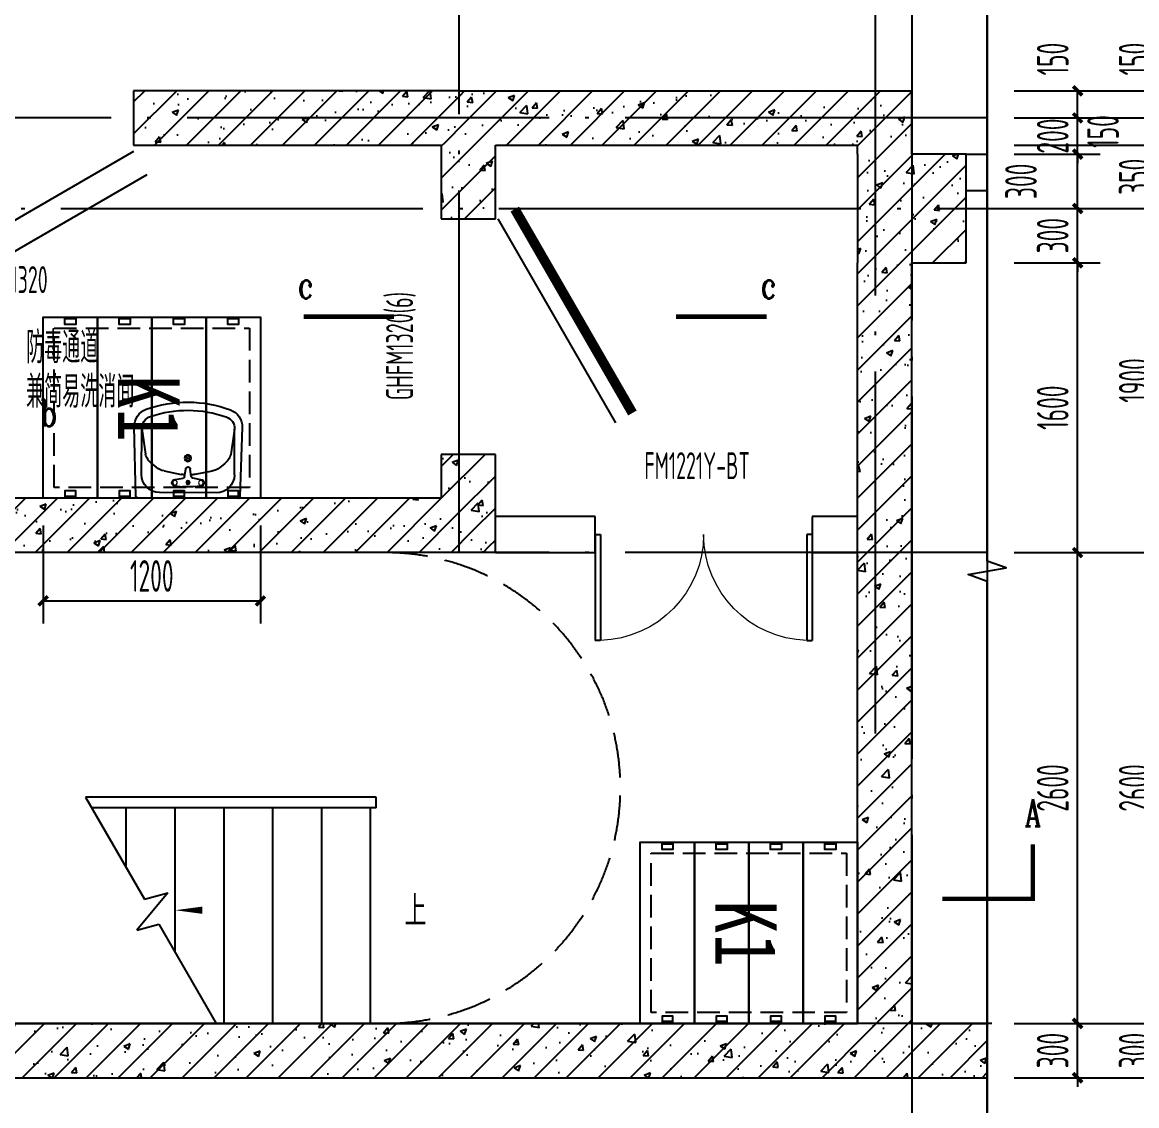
# Model space of a CAD drawing. Extents: x -473190 to 2138458, y -81875 to 2633646.
# Drawn here: x 1356273 to 1362430, y -31717 to -25734 of the extents above; entities that cross this region are included whole.
import ezdxf

# ---------------------------------------------------------------- set-up
doc = ezdxf.new("R2010")
doc.units = 0
doc.header["$LTSCALE"] = 1000
for name, pattern in [('__DASH', [0.35, 0.25, -0.1]), ('DASH', [0.35, 0.25, -0.1]), ('DOTE', [2.42, 2, -0.2, 0.02, -0.2])]:
    doc.linetypes.add(name, pattern=pattern)
for name, color, linetype in [('A$C3E7A1D62$0$RF-JSK', 9, 'Continuous'), ('A-COLUMN', 2, 'Continuous'), ('A-DIM_SYMB', 3, 'Continuous'), ('A-PUB_TEXT', 7, 'Continuous'), ('A-STAIR', 3, 'Continuous'), ('A-WALL', 2, 'Continuous'), ('AXIS', 3, 'Continuous'), ('DIM_SYMB', 3, 'Continuous'), ('DOOR_FIRE', 4, 'Continuous'), ('DOOR_FIRE_TEXT', 7, 'Continuous'), ('DOTE', 1, 'DOTE'), ('PUB_DIM', 3, 'Continuous'), ('PUB_HATCH', 8, 'Continuous'), ('PUB_TEXT', 7, 'Continuous'), ('RF-JSK', 9, 'Continuous'), ('RF-M', 4, 'Continuous'), ('RF-MBH', 11, 'Continuous'), ('RF-QT', 30, 'Continuous'), ('STAIR', 2, 'Continuous')]:
    doc.layers.add(name, color=color, linetype=linetype)
doc.layers.add('RF-WZ', color=110, linetype='Continuous', lineweight=0)
doc.styles.add('8B2_02', font='tssdeng.shx', dxfattribs={"width": 0.6, "bigfont": 'TSSDCHN.shx'})
doc.styles.add('_TCH_DIM', font='SIMPLEX', dxfattribs={"bigfont": 'GBCBIG'})
doc.styles.add('_TCH_DIM_T3', font='tssdeng.shx', dxfattribs={"width": 0.564706, "bigfont": '@@@tssdchn.shx'})
doc.styles.add('_TCH_LABEL', font='COMPLEX', dxfattribs={"bigfont": 'GBCBIG'})
doc.styles.add('_TCH_WINDOW', font='tssdeng.shx', dxfattribs={"width": 0.8, "height": 3.5, "bigfont": 'tssdchn.shx'})
doc.styles.add('TYDG_01', font='', dxfattribs={"width": 0.8})
doc.styles.get('TYDG_01').set_extended_font_data('SimSun')
doc.dimstyles.new('_TCH_ARCH&&50', dxfattribs={"dimtxt": 175, "dimasz": 50, "dimexe": 125, "dimexo": 150, "dimgap": 50, "dimtad": 1, "dimdec": 0, "dimzin": 0, "dimdsep": 46, "dimtxsty": '_TCH_DIM_T3', "dimblk": 'ARCHTICK', "dimcen": 0.09, "dimclrt": 7, "dimazin": 2, "dimtfac": 1, "dimtdec": 0, "dimtix": 1, "dimtmove": 2, "dimatfit": 3, "dimfxl": 0, "dimtolj": 1, "dimtzin": 0, "dimarcsym": 0})
pattern_1 = [(45, (-477544.96, -71625.69), (-88.388348, 88.388348), []), (50, (-477544.96, -71625.7), (358.63009, -31.376067), [37.5, -412.5]), (355, (-477544.96, -71625.7), (-69.37567, 376.09607), [30, -330]), (100.4514, (-477515.08, -71628.3), (289.25469, 344.71977), [31.870095, -350.571056]), (46.1842, (-477544.96, -71525.7), (533.62052, -82.75951), [56.25, -618.75]), (96.6356, (-477500.5, -71532.6), (467.33135, 487.05894), [47.80514, -525.8565]), (351.1842, (-477544.96, -71525.7), (467.33097, 487.0593), [45, -495]), (21, (-477494.96, -71550.7), (298.453526, -201.309445), [37.5, -412.5]), (326, (-477494.96, -71550.7), (121.657666, 362.57502), [30, -330]), (71.4514, (-477470.1, -71567.47), (420.111314, 161.26525), [31.870095, -350.571056]), (37.5, (-477544.96, -71625.69), (6.079928, 166.446927), [0, -326, 0, -335, 0, -331.25]), (7.5, (-477544.96, -71625.69), (131.534769, 197.205856), [0, -191, 0, -318.5, 0, -126.25]), (327.5, (-477656.46, -71625.69), (266.911218, -11.277436), [0, -125, 0, -390, 0, -517.5]), (317.5, (-477706.46, -71625.7), (291.593085, 50.05249), [0, -162.5, 0, -259, 0, -367.5])]

# ---------------------------------------------------------------- blocks, each defined once
blk = doc.blocks.new('RFJSK1')
at = {"layer": 'RF-JSK'}
for p, q in [((220418.2, 104410.6), (220418.2, 104350.6)), ((221398.2, 104410.6), (221398.2, 104350.6)), ((220418.2, 104110.6), (220418.2, 104050.6)), ((221398.2, 104110.6), (221398.2, 104050.6)), ((220418.2, 103810.6), (220418.2, 103750.6)), ((221398.2, 103810.6), (221398.2, 103750.6)), ((220418.2, 103510.6), (220418.2, 103450.6)), ((221398.2, 103510.6), (221398.2, 103450.6))]:
    blk.add_line(p, q, dxfattribs=at)
for points in [[(220408.2, 104530.6), (221408.2, 104530.6), (221408.2, 103330.6), (220408.2, 103330.6), (220408.2, 104530.6)], [(220408.2, 104410.6), (220408.2, 104530.6), (221408.2, 104530.6), (221408.2, 104410.6)], [(220408.2, 104410.6), (220448.2, 104410.6), (220448.2, 104350.6), (220408.2, 104350.6)], [(221408.2, 104410.6), (221368.2, 104410.6), (221368.2, 104350.6), (221408.2, 104350.6)], [(221408.2, 104350.6), (221408.2, 104230.6), (220408.2, 104230.6), (220408.2, 104350.6)], [(220408.2, 104110.6), (220408.2, 104230.6), (221408.2, 104230.6), (221408.2, 104110.6)], [(220408.2, 104110.6), (220448.2, 104110.6), (220448.2, 104050.6), (220408.2, 104050.6)], [(221408.2, 104110.6), (221368.2, 104110.6), (221368.2, 104050.6), (221408.2, 104050.6)], [(221408.2, 104050.6), (221408.2, 103930.6), (220408.2, 103930.6), (220408.2, 104050.6)], [(220408.2, 103810.6), (220408.2, 103930.6), (221408.2, 103930.6), (221408.2, 103810.6)], [(220408.2, 103810.6), (220448.2, 103810.6), (220448.2, 103750.6), (220408.2, 103750.6)], [(221408.2, 103810.6), (221368.2, 103810.6), (221368.2, 103750.6), (221408.2, 103750.6)], [(221408.2, 103750.6), (221408.2, 103630.6), (220408.2, 103630.6), (220408.2, 103750.6)], [(220408.2, 103510.6), (220408.2, 103630.6), (221408.2, 103630.6), (221408.2, 103510.6)], [(220408.2, 103510.6), (220448.2, 103510.6), (220448.2, 103450.6), (220408.2, 103450.6)], [(221408.2, 103510.6), (221368.2, 103510.6), (221368.2, 103450.6), (221408.2, 103450.6)], [(221408.2, 103450.6), (221408.2, 103330.6), (220408.2, 103330.6), (220408.2, 103450.6)]]:
    blk.add_lwpolyline(points, dxfattribs=at)
at = {"layer": 'RF-JSK', "linetype": '__DASH', "ltscale": 0.5}
blk.add_lwpolyline([(220468.2, 104470.6), (221348.2, 104470.6), (221348.2, 103390.6), (220468.2, 103390.6)], close=True, dxfattribs=at)
at = {"layer": 'RF-JSK', "color": 110, "style": 'TYDG_01', "width": 0.8}
blk.add_text('K1', height=339.87, dxfattribs=at).set_placement((220726.9, 103744.4))
blk = doc.blocks.new('_ArchTick')
at = {"color": 0, "linetype": 'ByBlock', "const_width": 0.4}
blk.add_lwpolyline([(-0.5, -0.5), (0.5, 0.5)], dxfattribs=at)
blk = doc.blocks.new('*D2010')
at = {"layer": 'Defpoints', "color": 0, "transparency": 16777216}
for p in [(1356387.9, -28362.1), (1357587.9, -28362.1), (1357587.9, -28928.9)]:
    blk.add_point(p, dxfattribs=at)
at = {"layer": 'PUB_DIM', "color": 0, "lineweight": -2, "transparency": 16777216}
for p, q in [((1356387.9, -28512.1), (1356387.9, -29053.9)), ((1357587.9, -28512.1), (1357587.9, -29053.9)), ((1356387.9, -28928.9), (1357587.9, -28928.9))]:
    blk.add_line(p, q, dxfattribs=at)
at = {"layer": 'PUB_DIM', "color": 0, "lineweight": -2, "transparency": 16777216, "xscale": 50, "yscale": 50, "zscale": 50, "rotation": 180}
blk.add_blockref('_ArchTick', (1356387.9, -28928.9), dxfattribs=at)
at = {"layer": 'PUB_DIM', "color": 0, "lineweight": -2, "transparency": 16777216, "xscale": 50, "yscale": 50, "zscale": 50}
blk.add_blockref('_ArchTick', (1357587.9, -28928.9), dxfattribs=at)
at = {"layer": 'PUB_DIM', "color": 7, "transparency": 16777216, "insert": (1356987.9, -28791.4), "char_height": 175, "attachment_point": 5, "style": '_TCH_DIM_T3'}
blk.add_mtext('\\A1;1200', dxfattribs=at)
blk = doc.blocks.new('*D2721')
at = {"layer": 'Defpoints', "color": 0, "transparency": 16777216}
for p in [(1361603.1, -31262.1), (1362103.1, -31262.1), (1361603.1, -31562.1)]:
    blk.add_point(p, dxfattribs=at)
at = {"layer": 'PUB_DIM', "color": 0, "lineweight": -2, "transparency": 16777216}
for p, q in [((1362103.1, -31262.1), (1362103.1, -31212.1)), ((1361753.1, -31262.1), (1362228.1, -31262.1)), ((1362103.1, -31562.1), (1362103.1, -31262.1)), ((1361753.1, -31562.1), (1362228.1, -31562.1)), ((1362103.1, -31562.1), (1362103.1, -31612.1))]:
    blk.add_line(p, q, dxfattribs=at)
at = {"layer": 'PUB_DIM', "color": 0, "lineweight": -2, "transparency": 16777216, "xscale": 50, "yscale": 50, "zscale": 50}
for p, rotation in [((1362103.1, -31262.1), 270), ((1362103.1, -31562.1), 90)]:
    blk.add_blockref('_ArchTick', p, dxfattribs=dict(at, rotation=rotation))
at = {"layer": 'PUB_DIM', "color": 7, "transparency": 16777216, "insert": (1361965.6, -31412.1), "char_height": 175, "attachment_point": 5, "rotation": 90, "style": '_TCH_DIM_T3'}
blk.add_mtext('\\A1;300', dxfattribs=at)
blk = doc.blocks.new('*D2722')
at = {"layer": 'Defpoints', "color": 0, "transparency": 16777216}
for p in [(1361603.1, -28662.1), (1362103.1, -28662.1), (1361603.1, -31262.1)]:
    blk.add_point(p, dxfattribs=at)
at = {"layer": 'PUB_DIM', "color": 0, "lineweight": -2, "transparency": 16777216}
for p, q in [((1361753.1, -28662.1), (1362228.1, -28662.1)), ((1362103.1, -31262.1), (1362103.1, -28662.1)), ((1361753.1, -31262.1), (1362228.1, -31262.1))]:
    blk.add_line(p, q, dxfattribs=at)
at = {"layer": 'PUB_DIM', "color": 0, "lineweight": -2, "transparency": 16777216, "xscale": 50, "yscale": 50, "zscale": 50}
for p, rotation in [((1362103.1, -28662.1), 90), ((1362103.1, -31262.1), 270)]:
    blk.add_blockref('_ArchTick', p, dxfattribs=dict(at, rotation=rotation))
at = {"layer": 'PUB_DIM', "color": 7, "transparency": 16777216, "insert": (1361965.6, -29962.1), "char_height": 175, "attachment_point": 5, "rotation": 90, "style": '_TCH_DIM_T3'}
blk.add_mtext('\\A1;2600', dxfattribs=at)
blk = doc.blocks.new('*D2723')
at = {"layer": 'Defpoints', "color": 0, "transparency": 16777216}
for p in [(1361603.1, -27062.1), (1362103.1, -27062.1), (1361603.1, -28662.1)]:
    blk.add_point(p, dxfattribs=at)
at = {"layer": 'PUB_DIM', "color": 0, "lineweight": -2, "transparency": 16777216}
for p, q in [((1361753.1, -27062.1), (1362228.1, -27062.1)), ((1362103.1, -28662.1), (1362103.1, -27062.1)), ((1361753.1, -28662.1), (1362228.1, -28662.1))]:
    blk.add_line(p, q, dxfattribs=at)
at = {"layer": 'PUB_DIM', "color": 0, "lineweight": -2, "transparency": 16777216, "xscale": 50, "yscale": 50, "zscale": 50}
for p, rotation in [((1362103.1, -27062.1), 90), ((1362103.1, -28662.1), 270)]:
    blk.add_blockref('_ArchTick', p, dxfattribs=dict(at, rotation=rotation))
at = {"layer": 'PUB_DIM', "color": 7, "transparency": 16777216, "insert": (1361965.6, -27862.1), "char_height": 175, "attachment_point": 5, "rotation": 90, "style": '_TCH_DIM_T3'}
blk.add_mtext('\\A1;1600', dxfattribs=at)
blk = doc.blocks.new('*D2724')
at = {"layer": 'Defpoints', "color": 0, "transparency": 16777216}
for p in [(1361603.1, -26762.1), (1362103.1, -26762.1), (1361603.1, -27062.1)]:
    blk.add_point(p, dxfattribs=at)
at = {"layer": 'PUB_DIM', "color": 0, "lineweight": -2, "transparency": 16777216}
for p, q in [((1362103.1, -26762.1), (1362103.1, -26712.1)), ((1361753.1, -26762.1), (1362228.1, -26762.1)), ((1362103.1, -27062.1), (1362103.1, -26762.1)), ((1361753.1, -27062.1), (1362228.1, -27062.1)), ((1362103.1, -27062.1), (1362103.1, -27112.1))]:
    blk.add_line(p, q, dxfattribs=at)
at = {"layer": 'PUB_DIM', "color": 0, "lineweight": -2, "transparency": 16777216, "xscale": 50, "yscale": 50, "zscale": 50}
for p, rotation in [((1362103.1, -26762.1), 270), ((1362103.1, -27062.1), 90)]:
    blk.add_blockref('_ArchTick', p, dxfattribs=dict(at, rotation=rotation))
at = {"layer": 'PUB_DIM', "color": 7, "transparency": 16777216, "insert": (1361965.6, -26912.1), "char_height": 175, "attachment_point": 5, "rotation": 90, "style": '_TCH_DIM_T3'}
blk.add_mtext('\\A1;300', dxfattribs=at)
blk = doc.blocks.new('*D2725')
at = {"layer": 'Defpoints', "color": 0, "transparency": 16777216}
for p in [(1361603.1, -26462.1), (1362103.1, -26462.1), (1361603.1, -26762.1)]:
    blk.add_point(p, dxfattribs=at)
at = {"layer": 'PUB_DIM', "color": 0, "lineweight": -2, "transparency": 16777216}
for p, q in [((1361753.1, -26462.1), (1362228.1, -26462.1)), ((1362103.1, -26762.1), (1362103.1, -26462.1)), ((1361753.1, -26762.1), (1362228.1, -26762.1))]:
    blk.add_line(p, q, dxfattribs=at)
at = {"layer": 'PUB_DIM', "color": 0, "lineweight": -2, "transparency": 16777216, "xscale": 50, "yscale": 50, "zscale": 50}
for p, rotation in [((1362103.1, -26462.1), 90), ((1362103.1, -26762.1), 270)]:
    blk.add_blockref('_ArchTick', p, dxfattribs=dict(at, rotation=rotation))
at = {"layer": 'PUB_DIM', "color": 7, "transparency": 16777216, "insert": (1361790.6, -26612.1), "char_height": 175, "attachment_point": 5, "rotation": 90, "style": '_TCH_DIM_T3'}
blk.add_mtext('\\A1;300', dxfattribs=at)
blk = doc.blocks.new('*D2726')
at = {"layer": 'Defpoints', "color": 0, "transparency": 16777216}
for p in [(1361603.1, -26262.1), (1362103.1, -26262.1), (1361603.1, -26462.1)]:
    blk.add_point(p, dxfattribs=at)
at = {"layer": 'PUB_DIM', "color": 0, "lineweight": -2, "transparency": 16777216}
for p, q in [((1362103.1, -26262.1), (1362103.1, -26212.1)), ((1361753.1, -26262.1), (1362228.1, -26262.1)), ((1362103.1, -26462.1), (1362103.1, -26262.1)), ((1361753.1, -26462.1), (1362228.1, -26462.1)), ((1362103.1, -26462.1), (1362103.1, -26512.1))]:
    blk.add_line(p, q, dxfattribs=at)
at = {"layer": 'PUB_DIM', "color": 0, "lineweight": -2, "transparency": 16777216, "xscale": 50, "yscale": 50, "zscale": 50}
for p, rotation in [((1362103.1, -26262.1), 270), ((1362103.1, -26462.1), 90)]:
    blk.add_blockref('_ArchTick', p, dxfattribs=dict(at, rotation=rotation))
at = {"layer": 'PUB_DIM', "color": 7, "transparency": 16777216, "insert": (1361965.6, -26362.1), "char_height": 175, "attachment_point": 5, "rotation": 90, "style": '_TCH_DIM_T3'}
blk.add_mtext('\\A1;200', dxfattribs=at)
blk = doc.blocks.new('*D2727')
at = {"layer": 'Defpoints', "color": 0, "transparency": 16777216}
for p in [(1361603.1, -26112.1), (1362103.1, -26112.1), (1361603.1, -26262.1)]:
    blk.add_point(p, dxfattribs=at)
at = {"layer": 'PUB_DIM', "color": 0, "lineweight": -2, "transparency": 16777216}
for p, q in [((1361753.1, -26112.1), (1362228.1, -26112.1)), ((1362103.1, -26262.1), (1362103.1, -26112.1)), ((1361753.1, -26262.1), (1362228.1, -26262.1))]:
    blk.add_line(p, q, dxfattribs=at)
at = {"layer": 'PUB_DIM', "color": 0, "lineweight": -2, "transparency": 16777216, "xscale": 50, "yscale": 50, "zscale": 50}
for p, rotation in [((1362103.1, -26112.1), 90), ((1362103.1, -26262.1), 270)]:
    blk.add_blockref('_ArchTick', p, dxfattribs=dict(at, rotation=rotation))
at = {"layer": 'PUB_DIM', "color": 7, "transparency": 16777216, "insert": (1361965.6, -25937.1), "char_height": 175, "attachment_point": 5, "rotation": 90, "style": '_TCH_DIM_T3'}
blk.add_mtext('\\A1;150', dxfattribs=at)
blk = doc.blocks.new('*D2728')
at = {"layer": 'Defpoints', "color": 0, "transparency": 16777216}
for p in [(1361603.1, -31262.1), (1362556, -31262.1), (1361603.1, -31562.1)]:
    blk.add_point(p, dxfattribs=at)
at = {"layer": 'PUB_DIM', "color": 0, "lineweight": -2, "transparency": 16777216}
for p, q in [((1362556, -31262.1), (1362556, -31212.1)), ((1361753.1, -31262.1), (1362681, -31262.1)), ((1362556, -31562.1), (1362556, -31262.1)), ((1361753.1, -31562.1), (1362681, -31562.1)), ((1362556, -31562.1), (1362556, -31612.1))]:
    blk.add_line(p, q, dxfattribs=at)
at = {"layer": 'PUB_DIM', "color": 0, "lineweight": -2, "transparency": 16777216, "xscale": 50, "yscale": 50, "zscale": 50}
for p, rotation in [((1362556, -31262.1), 270), ((1362556, -31562.1), 90)]:
    blk.add_blockref('_ArchTick', p, dxfattribs=dict(at, rotation=rotation))
at = {"layer": 'PUB_DIM', "color": 7, "transparency": 16777216, "insert": (1362418.5, -31412.1), "char_height": 175, "attachment_point": 5, "rotation": 90, "style": '_TCH_DIM_T3'}
blk.add_mtext('\\A1;300', dxfattribs=at)
blk = doc.blocks.new('*D2729')
at = {"layer": 'Defpoints', "color": 0, "transparency": 16777216}
for p in [(1361603.1, -28662.1), (1362556, -28662.1), (1361603.1, -31262.1)]:
    blk.add_point(p, dxfattribs=at)
at = {"layer": 'PUB_DIM', "color": 0, "lineweight": -2, "transparency": 16777216}
for p, q in [((1361753.1, -28662.1), (1362681, -28662.1)), ((1362556, -31262.1), (1362556, -28662.1)), ((1361753.1, -31262.1), (1362681, -31262.1))]:
    blk.add_line(p, q, dxfattribs=at)
at = {"layer": 'PUB_DIM', "color": 0, "lineweight": -2, "transparency": 16777216, "xscale": 50, "yscale": 50, "zscale": 50}
for p, rotation in [((1362556, -28662.1), 90), ((1362556, -31262.1), 270)]:
    blk.add_blockref('_ArchTick', p, dxfattribs=dict(at, rotation=rotation))
at = {"layer": 'PUB_DIM', "color": 7, "transparency": 16777216, "insert": (1362418.5, -29962.1), "char_height": 175, "attachment_point": 5, "rotation": 90, "style": '_TCH_DIM_T3'}
blk.add_mtext('\\A1;2600', dxfattribs=at)
blk = doc.blocks.new('*D2730')
at = {"layer": 'Defpoints', "color": 0, "transparency": 16777216}
for p in [(1361603.1, -26762.1), (1362556, -26762.1), (1361603.1, -28662.1)]:
    blk.add_point(p, dxfattribs=at)
at = {"layer": 'PUB_DIM', "color": 0, "lineweight": -2, "transparency": 16777216}
for p, q in [((1361753.1, -26762.1), (1362681, -26762.1)), ((1362556, -28662.1), (1362556, -26762.1)), ((1361753.1, -28662.1), (1362681, -28662.1))]:
    blk.add_line(p, q, dxfattribs=at)
at = {"layer": 'PUB_DIM', "color": 0, "lineweight": -2, "transparency": 16777216, "xscale": 50, "yscale": 50, "zscale": 50}
for p, rotation in [((1362556, -26762.1), 90), ((1362556, -28662.1), 270)]:
    blk.add_blockref('_ArchTick', p, dxfattribs=dict(at, rotation=rotation))
at = {"layer": 'PUB_DIM', "color": 7, "transparency": 16777216, "insert": (1362418.5, -27712.1), "char_height": 175, "attachment_point": 5, "rotation": 90, "style": '_TCH_DIM_T3'}
blk.add_mtext('\\A1;1900', dxfattribs=at)
blk = doc.blocks.new('*D2731')
at = {"layer": 'Defpoints', "color": 0, "transparency": 16777216}
for p in [(1361603.1, -26412.1), (1362556, -26412.1), (1361603.1, -26762.1)]:
    blk.add_point(p, dxfattribs=at)
at = {"layer": 'PUB_DIM', "color": 0, "lineweight": -2, "transparency": 16777216}
for p, q in [((1361753.1, -26412.1), (1362681, -26412.1)), ((1362556, -26762.1), (1362556, -26412.1)), ((1361753.1, -26762.1), (1362681, -26762.1))]:
    blk.add_line(p, q, dxfattribs=at)
at = {"layer": 'PUB_DIM', "color": 0, "lineweight": -2, "transparency": 16777216, "xscale": 50, "yscale": 50, "zscale": 50}
for p, rotation in [((1362556, -26412.1), 90), ((1362556, -26762.1), 270)]:
    blk.add_blockref('_ArchTick', p, dxfattribs=dict(at, rotation=rotation))
at = {"layer": 'PUB_DIM', "color": 7, "transparency": 16777216, "insert": (1362418.5, -26587.1), "char_height": 175, "attachment_point": 5, "rotation": 90, "style": '_TCH_DIM_T3'}
blk.add_mtext('\\A1;350', dxfattribs=at)
blk = doc.blocks.new('*D2732')
at = {"layer": 'Defpoints', "color": 0, "transparency": 16777216}
for p in [(1361603.1, -26262.1), (1362556, -26262.1), (1361603.1, -26412.1)]:
    blk.add_point(p, dxfattribs=at)
at = {"layer": 'PUB_DIM', "color": 0, "lineweight": -2, "transparency": 16777216}
for p, q in [((1361753.1, -26262.1), (1362681, -26262.1)), ((1362556, -26412.1), (1362556, -26262.1)), ((1361753.1, -26412.1), (1362681, -26412.1))]:
    blk.add_line(p, q, dxfattribs=at)
at = {"layer": 'PUB_DIM', "color": 0, "lineweight": -2, "transparency": 16777216, "xscale": 50, "yscale": 50, "zscale": 50}
for p, rotation in [((1362556, -26262.1), 90), ((1362556, -26412.1), 270)]:
    blk.add_blockref('_ArchTick', p, dxfattribs=dict(at, rotation=rotation))
at = {"layer": 'PUB_DIM', "color": 7, "transparency": 16777216, "insert": (1362243.5, -26337.1), "char_height": 175, "attachment_point": 5, "rotation": 90, "style": '_TCH_DIM_T3'}
blk.add_mtext('\\A1;150', dxfattribs=at)
blk = doc.blocks.new('*D2733')
at = {"layer": 'Defpoints', "color": 0, "transparency": 16777216}
for p in [(1361603.1, -26112.1), (1362556, -26112.1), (1361603.1, -26262.1)]:
    blk.add_point(p, dxfattribs=at)
at = {"layer": 'PUB_DIM', "color": 0, "lineweight": -2, "transparency": 16777216}
for p, q in [((1361753.1, -26112.1), (1362681, -26112.1)), ((1362556, -26262.1), (1362556, -26112.1)), ((1361753.1, -26262.1), (1362681, -26262.1))]:
    blk.add_line(p, q, dxfattribs=at)
at = {"layer": 'PUB_DIM', "color": 0, "lineweight": -2, "transparency": 16777216, "xscale": 50, "yscale": 50, "zscale": 50}
for p, rotation in [((1362556, -26112.1), 90), ((1362556, -26262.1), 270)]:
    blk.add_blockref('_ArchTick', p, dxfattribs=dict(at, rotation=rotation))
at = {"layer": 'PUB_DIM', "color": 7, "transparency": 16777216, "insert": (1362418.5, -25937.1), "char_height": 175, "attachment_point": 5, "rotation": 90, "style": '_TCH_DIM_T3'}
blk.add_mtext('\\A1;150', dxfattribs=at)
blk = doc.blocks.new('$DorLib2D$00000002')
for p, q in [((-0.5, 0), (-0.5, 0.4875)), ((-0.475, 0.4875), (-0.5, 0.4875)), ((-0.475, 0), (-0.475, 0.4875)), ((0.475, 0), (0.475, 0.4875)), ((0.475, 0.4875), (0.5, 0.4875)), ((0.5, 0), (0.5, 0.4875)), ((-0.5, 0), (-0.475, 0)), ((0.5, 0), (0.475, 0))]:
    blk.add_line(p, q)
at = {"lineweight": 13}
for centre, start, end in [((-0.4875, 0), 0, 88.5307), ((0.4875, 0), 91.4693, 180)]:
    blk.add_arc(centre, 0.4875, start, end, dxfattribs=at)
blk = doc.blocks.new('$DorLib2D$00000180')
at = {"color": 0}
for p, q in [((-0.5571, 0.2418), (0.3089, 0.7418)), ((-0.5, 0.1429), (0.366, 0.6429))]:
    blk.add_line(p, q, dxfattribs=at)
blk = doc.blocks.new('$DorLib2D$00000192')
at = {"color": 0}
blk.add_line((-0.5, 0.125), (0.366, 0.625), dxfattribs=at)
at = {"color": 0, "const_width": 0.0417}
blk.add_lwpolyline([(-0.5417, 0.1972), (0.3244, 0.6972)], dxfattribs=at)
blk = doc.blocks.new('A$C3E7A1D62$0$$lvtry$00000183')
at = {"color": 0}
for p, q in [((156.6, -30), (-156.6, -30)), ((-71.3, -67.2), (-29.7, -63.1)), ((-71.3, -102.3), (-26.6, -110.4)), ((-18.5, -118.8), (-12.5, -159.8)), ((18.5, -118.8), (12.5, -159.8)), ((71.3, -102.3), (26.6, -110.4)), ((71.3, -67.2), (29.7, -63.1)), ((-256.6, -130), (-256.6, -383.6)), ((-201.7, -190.5), (-176.3, -170)), ((-132.6, -149.6), (-38.3, -131.2)), ((132.6, -149.6), (38.3, -131.2)), ((201.7, -190.5), (176.3, -170)), ((256.6, -130), (256.6, -383.2)), ((-256.6, -382.5), (-235.4, -242.3)), ((256.6, -382.5), (235.4, -242.3))]:
    blk.add_line(p, q, dxfattribs=at)
blk.add_lwpolyline([(277.5, 0), (-277.5, 0, 0.406045), (-287.4, -9.7), (-298.2, -392.6, 0.323666), (-232.2, -489.5, 0.175654), (232.4, -488.9, 0.323062), (298.1, -392.2), (287.4, -9.7, 0.406045)], format="xyb", close=True, dxfattribs=at)
at = {"color": 0, "lineweight": 13}
for centre, radius in [((-71.3, -84.7), 12.6), ((71.3, -84.7), 12.6), ((-1.2, -220.6), 11.6)]:
    blk.add_circle(centre, radius, dxfattribs=at)
at = {"color": 0}
for centre, radius in [((0, -86.2), 9.88), ((-1.2, -220.6), 17.6)]:
    blk.add_circle(centre, radius, dxfattribs=at)
for centre, radius, start, end in [((-156.6, -130), 100, 90, 180), ((156.6, -130), 100, 0, 90), ((-71.3, -84.7), 17.6, 90, 270), ((0, -361.6), 300, 84.32287, 95.67713), ((-28.3, -120.2), 10, 8.24716, 79.78585), ((28.3, -120.2), 10, 100.21415, 171.75284), ((71.3, -84.7), 17.6, 270, 90), ((-113.4, -247.7), 100, 101.03368, 128.93701), ((0, -327.5), 200, 94.89895, 101.03368), ((0, -159.8), 12.5, 180, 0), ((0, -327.5), 200, 78.96632, 85.10102), ((113.4, -247.7), 100, 51.06299, 78.96632), ((-138.9, -268.3), 100, 128.93701, 164.8987), ((138.9, -268.3), 100, 15.1013, 51.06299), ((-186.6, -383.6), 70, 180, 250.83569), ((186.6, -383.2), 70, 289.29376, 0), ((-0.6, 151.6), 636.6, 250.83569, 289.29376)]:
    blk.add_arc(centre, radius, start, end, dxfattribs=at)
for p in [(0, -86.2), (-1.2, -220.6)]:
    blk.add_point(p, dxfattribs=at)

msp = doc.modelspace()

# ---------------------------------------------------------------- hatches: boundary and pattern name
at = {"layer": 'PUB_HATCH'}
h = msp.add_hatch(dxfattribs=at)
h.set_pattern_fill('钢筋混凝土', color=256, scale=50, style=0)
h.set_pattern_definition(pattern_1)
h.paths.add_polyline_path([(1358687.1, -26112.1), (1356887, -26112.1), (1356887, -26412.1), (1358587.1, -26412.1), (1358720.5, -26312.1)])
h = msp.add_hatch(dxfattribs=at)
h.set_pattern_fill('钢筋混凝土', color=256, scale=50, style=0)
h.set_pattern_definition(pattern_1)
h.paths.add_polyline_path([(1358720.5, -26312.1), (1358887.1, -26412.1), (1360887, -26412.1), (1361187, -26112.1), (1358687.1, -26112.1)])
h = msp.add_hatch(dxfattribs=at)
h.set_pattern_fill('钢筋混凝土', color=256, scale=50, style=0)
h.set_pattern_definition(pattern_1)
h.paths.add_polyline_path([(1360887, -26462.1), (1361187, -26462.1), (1361187, -26112.1), (1360887, -26412.1)])
h = msp.add_hatch(dxfattribs=at)
h.set_pattern_fill('钢筋混凝土', color=256, scale=50, style=0)
h.set_pattern_definition(pattern_1)
h.paths.add_polyline_path([(1358587.1, -26412.1), (1358587.1, -26819.7), (1358887.1, -26819.7), (1358887.1, -26412.1), (1358720.5, -26312.1)])
h = msp.add_hatch(dxfattribs=at)
h.set_pattern_fill('钢筋混凝土', color=256, scale=50, style=0)
h.set_pattern_definition(pattern_1)
h.paths.add_polyline_path([(1360887, -27062.1), (1361487, -27062.1), (1361487, -26462.1), (1360887, -26462.1)])
h = msp.add_hatch(dxfattribs=at)
h.set_pattern_fill('钢筋混凝土', color=256, scale=50, style=0)
h.set_pattern_definition(pattern_1)
h.paths.add_polyline_path([(1361187, -27062.1), (1360887, -27062.1), (1360887, -28662.1), (1361187, -28662.1)])
h = msp.add_hatch(dxfattribs=at)
h.set_pattern_fill('钢筋混凝土', color=256, scale=50, style=0)
h.set_pattern_definition(pattern_1)
h.paths.add_polyline_path([(1358887.1, -28662.1), (1358887.1, -28119.7), (1358587.1, -28119.7), (1358587.1, -28362.1)])
h = msp.add_hatch(dxfattribs=at)
h.set_pattern_fill('钢筋混凝土', color=256, scale=50, style=0)
h.set_pattern_definition(pattern_1)
h.paths.add_polyline_path([(1358887.1, -28662.1), (1358587.1, -28362.1), (1354587, -28362.1), (1354467, -28542.1), (1354587, -28662.1)])
h = msp.add_hatch(dxfattribs=at)
h.set_pattern_fill('钢筋混凝土', color=256, scale=50, style=0)
h.set_pattern_definition(pattern_1)
h.paths.add_polyline_path([(1361020.3, -31362.1), (1361187, -31262.1), (1361187, -28662.1), (1360887, -28662.1), (1360887, -31262.1)])
h = msp.add_hatch(dxfattribs=at)
h.set_pattern_fill('钢筋混凝土', color=256, scale=50, style=0)
h.set_pattern_definition(pattern_1)
h.paths.add_polyline_path([(1354437, -31262.1), (1354437, -31562.1), (1360987, -31562.1), (1361020.3, -31362.1), (1360887, -31262.1)])
h = msp.add_hatch(dxfattribs=at)
h.set_pattern_fill('钢筋混凝土', color=256, scale=50, style=0)
h.set_pattern_definition(pattern_1)
h.paths.add_polyline_path([(1361020.3, -31362.1), (1360987, -31562.1), (1361603.1, -31562.1), (1361603.1, -31262.1), (1361187, -31262.1)])

# ---------------------------------------------------------------- linework, layer by layer
msp.add_line((1361629.9, -31262.1), (1351645.7, -31262.1))
msp.add_lwpolyline([(1351645.7, -25380.7), (1361603.1, -25380.7), (1361603.1, -32151), (1351645.7, -32151)], close=True)
at = {"layer": 'A-COLUMN'}
for p, q in [((1360887, -26462.1), (1360887, -27062.1)), ((1361487, -26462.1), (1361187, -26462.1)), ((1361487, -27062.1), (1361487, -26462.1)), ((1361187, -27062.1), (1361487, -27062.1))]:
    msp.add_line(p, q, dxfattribs=at)
at = {"layer": 'A-DIM_SYMB'}
msp.add_lwpolyline([(1358332, -30637.1, 0, 0, 0), (1357117, -30637.1, 0, 40, 0), (1357267, -30637.1, 0, 0, 0)], format="xyseb", dxfattribs=at)
at = {"layer": 'A-STAIR'}
for p, q in [((1358197, -30012.1), (1356621.2, -30012.1)), ((1356621.2, -30012.1), (1356947.1, -30576.6)), ((1358227, -30012.1), (1356621.2, -30012.1)), ((1358227, -30072.1), (1358227, -30012.1)), ((1358227, -30072.1), (1356655.8, -30072.1)), ((1356847, -30403.3), (1356847, -30072.1)), ((1357117, -30870.9), (1357117, -30072.1)), ((1357387, -31262.1), (1357387, -30072.1)), ((1357657, -31262.1), (1357657, -30072.1)), ((1357927, -31262.1), (1357927, -30072.1)), ((1358197, -31262.1), (1358197, -30072.1)), ((1357077.5, -30541.6), (1356904.6, -30747.7)), ((1356947.1, -30576.6), (1357077.5, -30541.6)), ((1356904.6, -30747.7), (1357026.9, -30714.9)), ((1357026.9, -30714.9), (1357342.8, -31262.1)), ((1358197, -31262.1), (1357342.8, -31262.1))]:
    msp.add_line(p, q, dxfattribs=at)
at = {"layer": 'A-WALL'}
for p, q in [((1361487, -26462.1), (1361603.1, -26462.1)), ((1361603.1, -26462.1), (1361603.1, -26662.1)), ((1361487, -26662.1), (1361603.1, -26662.1)), ((1358887, -28452.1), (1358887.1, -28452.1)), ((1359437, -28462.1), (1358887, -28462.1)), ((1359437, -28662.1), (1359437, -28462.1)), ((1360887, -28462.1), (1360637, -28462.1)), ((1360637, -28462.1), (1360637, -28662.1)), ((1358887, -28652.1), (1358887.1, -28652.1)), ((1358887, -28662.1), (1359437, -28662.1)), ((1360637, -28662.1), (1360887, -28662.1))]:
    msp.add_line(p, q, dxfattribs=at)
at = {"layer": 'AXIS'}
msp.add_line((1361629.9, -26762.1), (1362879.3, -26762.1), dxfattribs=at)
at = {"layer": 'DIM_SYMB'}
msp.add_lwpolyline([(1361603.1, -32451), (1361603.1, -28822.1), (1361498.1, -28783.9), (1361708.1, -28746.8), (1361603.1, -28709.6), (1361603.1, -25080.7)], dxfattribs=at)
at = {"layer": 'DIM_SYMB', "const_width": 25}
for points in [[(1357827.1, -27359.6), (1358327.1, -27359.6)], [(1359884.5, -27359.6), (1360384.5, -27359.6)], [(1361355.6, -30573.9), (1361855.6, -30573.9), (1361855.6, -30273.9)]]:
    msp.add_lwpolyline(points, dxfattribs=at)
at = {"layer": 'DOTE'}
for p, q in [((1358687.1, -28662.1), (1358687.1, -25380.7)), ((1360987, -29662.1), (1360987, -25380.7)), ((1361187, -25380.7), (1361187, -32333.3)), ((1361603.1, -26262.1), (1351645.7, -26262.1)), ((1351645.7, -26762.1), (1361629.9, -26762.1)), ((1361603.1, -28662.1), (1353437, -28662.1)), ((1361603.1, -31262.1), (1351645.7, -31262.1))]:
    msp.add_line(p, q, dxfattribs=at)
at = {"layer": 'RF-QT'}
for p, q in [((1358687.1, -26112.1), (1356887, -26112.1)), ((1356887, -26112.1), (1356887, -26412.1)), ((1358687.1, -26112.1), (1361187, -26112.1)), ((1361187, -26462.1), (1361187, -26112.1)), ((1356887, -26412.1), (1358587.1, -26412.1)), ((1358587.1, -26412.1), (1358587.1, -26819.7)), ((1358887.1, -26819.7), (1358887.1, -26412.1)), ((1358887.1, -26412.1), (1360887, -26412.1)), ((1360887, -26462.1), (1360887, -26412.1)), ((1358587.1, -26819.7), (1358887.1, -26819.7)), ((1360887, -28662.1), (1360887, -27062.1)), ((1361187, -28662.1), (1361187, -27062.1)), ((1358887.1, -28119.7), (1358587.1, -28119.7)), ((1358587.1, -28119.7), (1358587.1, -28362.1)), ((1358887.1, -28662.1), (1358887.1, -28119.7)), ((1358587.1, -28362.1), (1354587, -28362.1)), ((1358887.1, -28662.1), (1354587, -28662.1)), ((1360887, -31262.1), (1360887, -28662.1)), ((1361187, -31262.1), (1361187, -28662.1)), ((1354437, -31262.1), (1360887, -31262.1)), ((1361187, -31262.1), (1361603.1, -31262.1)), ((1361603.1, -31262.1), (1361603.1, -31562.1)), ((1354437, -31562.1), (1360987, -31562.1)), ((1360987, -31562.1), (1361603.1, -31562.1))]:
    msp.add_line(p, q, dxfattribs=at)
at = {"layer": 'STAIR', "color": 9, "linetype": 'DASH'}
msp.add_arc((1358277, -29962.1), 1300, 270, 90, dxfattribs=at)
msp.add_arc((1358277, -29962.1), 1300, 270, 90, dxfattribs=at)

# ---------------------------------------------------------------- block references
at = {"layer": 'A$C3E7A1D62$0$RF-JSK', "yscale": -1, "rotation": 359.7113443431209}
msp.add_blockref('A$C3E7A1D62$0$$lvtry$00000183', (1357187.3, -28361.5), dxfattribs=at)
at = {"layer": 'DOOR_FIRE'}
ref = msp.add_blockref('$DorLib2D$00000002', (1360037, -28562.1), dxfattribs=dict(at, xscale=-1200, yscale=1200, zscale=200, rotation=180.0000000000381))
ref.add_attrib('A', 'FM1221Y-BT', (1359709.1, -28256.6), dxfattribs={"layer": 'DOOR_FIRE_TEXT', "height": 148.75, "style": '_TCH_WINDOW', "width": 0.564706})
at = {"layer": 'RF-JSK', "linetype": 'ByBlock', "rotation": 270}
for p in [(1253057.3, 193046.1), (1256356.4, 190146.1)]:
    msp.add_blockref('RFJSK1', p, dxfattribs=at)
at = {"layer": 'RF-M'}
ref = msp.add_blockref('$DorLib2D$00000180', (1356237, -26262.1), dxfattribs=dict(at, xscale=-1300, yscale=-1300, zscale=300, rotation=3.452641713700593e-11))
ref.add_attrib('A', 'GHM1320', (1355991.3, -27229.1), dxfattribs={"layer": 'RF-MBH', "height": 148.75, "style": '_TCH_WINDOW', "width": 0.564706})
ref = msp.add_blockref('$DorLib2D$00000192', (1358737.1, -27469.7), dxfattribs=dict(at, xscale=-1300, yscale=-1300, zscale=300, rotation=90.00000000004447))
ref.add_attrib('A', 'GHFM1320(6)', (1358431.6, -27820.3), dxfattribs={"layer": 'RF-MBH', "height": 148.75, "rotation": 90, "style": '_TCH_WINDOW', "width": 0.564706})

# ---------------------------------------------------------------- texts
at = {"layer": 'A-PUB_TEXT', "style": '_TCH_DIM'}
msp.add_text('上', height=168.8, dxfattribs=at).set_placement((1358384.5, -30724.6))
at = {"layer": 'PUB_TEXT', "style": '_TCH_LABEL', "width": 0.705882}
for s, p in [('c', (1357794.6, -27258.9)), ('c', (1360352, -27258.9)), ('b', (1356370.1, -27965.9)), ('A', (1361810.6, -30173.3))]:
    msp.add_text(s, height=148.8, dxfattribs=at).set_placement(p)
at = {"layer": 'RF-WZ', "style": '8B2_02', "width": 0.6}
for s, p in [('防毒通道', (1356293.5, -27616.6)), ('兼简易洗消间', (1356293.5, -27861.6))]:
    msp.add_text(s, height=175, dxfattribs=at).set_placement(p)

# ---------------------------------------------------------------- dimensions: what is measured, and where the dimension line sits
at = {"layer": 'PUB_DIM'}
for base, p1, p2, picture, middle in [((1362103.1, -26112.1), (1361603.1, -26262.1), (1361603.1, -26112.1), '*D2727', (1361965.6, -25937.1)), ((1362556, -26112.1), (1361603.1, -26262.1), (1361603.1, -26112.1), '*D2733', (1362418.5, -25937.1)), ((1362556, -26262.1), (1361603.1, -26412.1), (1361603.1, -26262.1), '*D2732', (1362243.5, -26337.1)), ((1362103.1, -26462.1), (1361603.1, -26762.1), (1361603.1, -26462.1), '*D2725', (1361790.6, -26612.1))]:
    dim = msp.add_linear_dim(base=base, p1=p1, p2=p2, angle=90, dimstyle='_TCH_ARCH&&50', dxfattribs=at)
    dim.commit()
    dim.dimension.update_dxf_attribs({"geometry": picture, "text_midpoint": middle, "dimtype": 129})
for p1, p2, distance, picture, middle in [((1361603.1, -26462.1), (1361603.1, -26262.1), -500, '*D2726', (1361965.6, -26362.1)), ((1361603.1, -26762.1), (1361603.1, -26412.1), -953, '*D2731', (1362418.5, -26587.1)), ((1361603.1, -27062.1), (1361603.1, -26762.1), -500, '*D2724', (1361965.6, -26912.1)), ((1361603.1, -28662.1), (1361603.1, -26762.1), -953, '*D2730', (1362418.5, -27712.1)), ((1361603.1, -28662.1), (1361603.1, -27062.1), -500, '*D2723', (1361965.6, -27862.1)), ((1356387.9, -28362.1), (1357587.9, -28362.1), -566.8, '*D2010', (1356987.9, -28791.4)), ((1361603.1, -31262.1), (1361603.1, -28662.1), -500, '*D2722', (1361965.6, -29962.1)), ((1361603.1, -31262.1), (1361603.1, -28662.1), -953, '*D2729', (1362418.5, -29962.1)), ((1361603.1, -31562.1), (1361603.1, -31262.1), -500, '*D2721', (1361965.6, -31412.1)), ((1361603.1, -31562.1), (1361603.1, -31262.1), -953, '*D2728', (1362418.5, -31412.1))]:
    dim = msp.add_aligned_dim(p1=p1, p2=p2, distance=distance, dimstyle='_TCH_ARCH&&50', dxfattribs=at)
    dim.commit()
    dim.dimension.update_dxf_attribs({"geometry": picture, "text_midpoint": middle})

doc.saveas('drawing.dxf')
